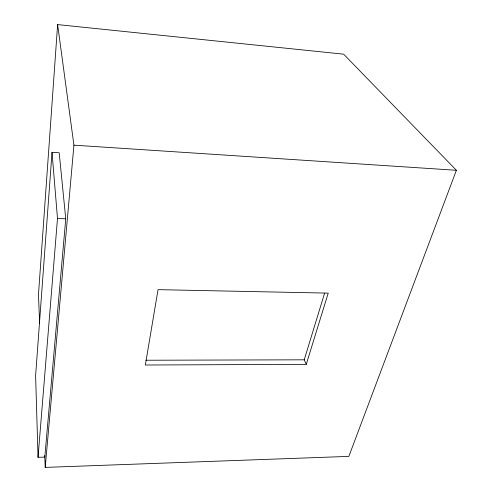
<?xml version="1.0" encoding="UTF-8"?>
<svg xmlns="http://www.w3.org/2000/svg" width="492" height="492" viewBox="0 0 492 492"><rect width="100%" height="100%" fill="white"/><g stroke="black" fill="none" stroke-linecap="round" stroke-linejoin="round"><path stroke-width="0.74" d="M44.747 455.574L45.209 467.4L348.859 456.385L456.392 170.287L343.637 54.175L57.626 24.6L38.481 294.474L39.612 323.582M52.023 152.311L35.608 375.71L38.038 457.314L44.809 457.093L65.743 218.817L59.2 152.766L52.023 152.311L57.496 218.466L38.038 457.314M45.209 467.4L73.929 145.165L57.626 24.6M306.258 364.338L328.232 293.121L158.043 289.653L145.343 365.015L306.258 364.338L304.228 359.818L324.572 293.238M145.927 360.236L304.228 359.818M57.496 218.466L65.743 218.817M73.929 145.165L456.392 170.287"/></g></svg>
